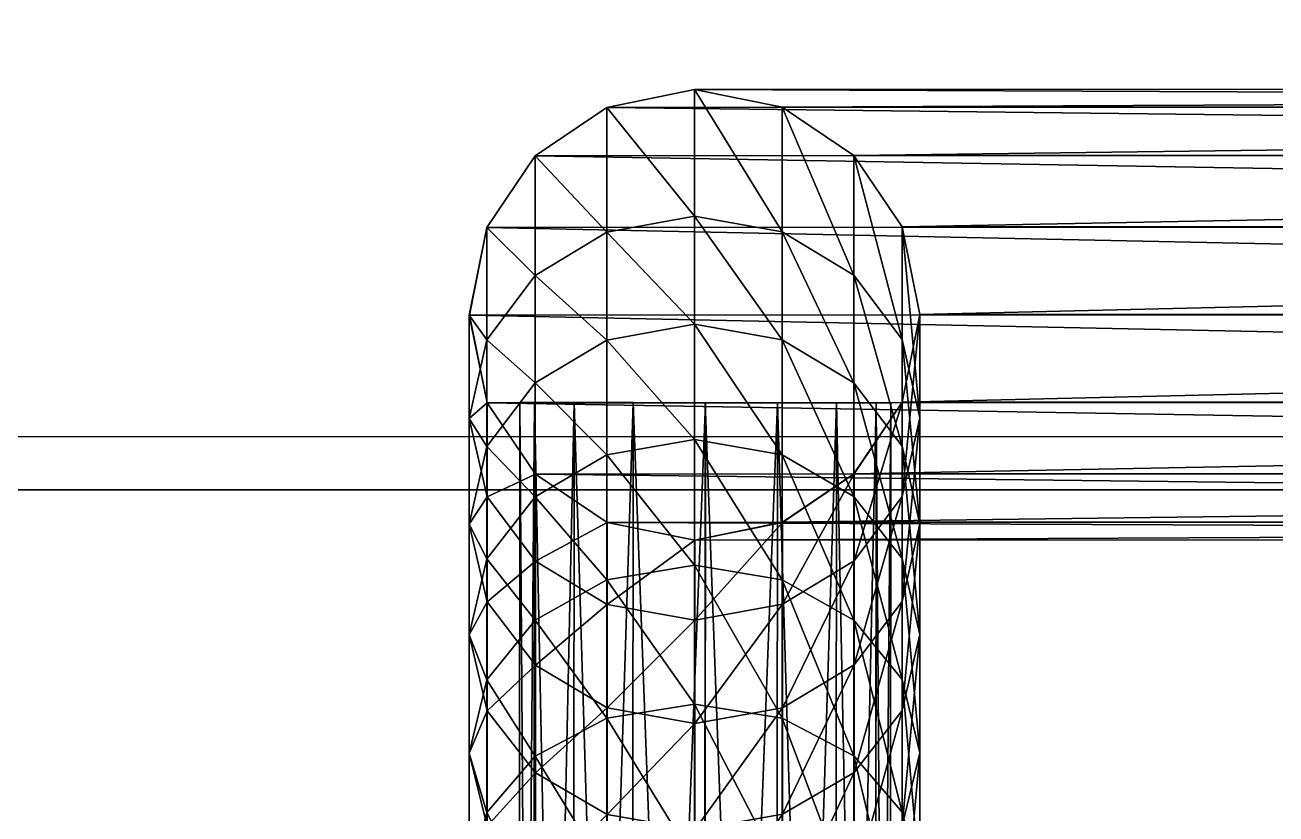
# Model space of a CAD drawing. Header units: centimetres. Extents: x -166 to 88, y -218 to 34.
# Drawn here: x -21.65 to -17.486, y 20.983 to 23.61 of the extents above; entities that cross this region are included whole.
import ezdxf

# ---------------------------------------------------------------- set-up
doc = ezdxf.new("R2010")
doc.units = ezdxf.units.CM
doc.layers.get('0').update_dxf_attribs({"color": 194})

msp = doc.modelspace()

# ---------------------------------------------------------------- meshes
at = {"color": 213}
mesh = msp.add_polyface(dxfattribs=at)
corners = [(-21.9511, 32.1928, 11.1799), (-21.9511, 30.06, 10.6612), (-35.437, 30.06, 10.6612), (-12.7147, 30.06, 10.6612), (-12.7147, 32.1928, 11.1799), (-12.7153, 30.0603, 75.5645), (-12.716, 26.506, 75.8258), (-5.7045, 26.5081, 75.8258), (-21.9511, 26.5053, 75.8258), (-21.9511, 30.06, 75.5645), (-33.297, 30.06, 75.5645), (-33.297, 26.5053, 75.8258), (-21.9268, 22.2392, 75.8744), (-33.2843, 22.2392, 75.8744), (-12.6788, 22.2402, 75.8744), (-33.1685, 14.4145, 75.1796), (-21.7078, 14.4145, 75.1796), (-21.8538, 17.9721, 75.6718), (-33.2461, 17.9721, 75.6718), (-12.3389, 14.416, 75.1796), (-12.5658, 17.9735, 75.6718), (-33.0385, 12.2768, 74.3592), (-21.4646, 12.2768, 74.3592), (-32.8736, 11.2041, 72.6421), (-11.9602, 12.2782, 74.3592), (-21.9511, 26.5053, 10.35), (-35.437, 26.5053, 10.35), (-12.7147, 26.5053, 10.35), (-12.7147, 22.0619, 10.1944), (-21.9511, 22.0619, 10.1944), (-35.437, 22.0619, 10.1944), (-12.7147, 12.642, 10.1425), (-12.7147, 17.2631, 10.1425), (-5.6996, 17.2631, 10.1425), (-35.437, 12.642, 10.1425), (-35.437, 17.2631, 10.1425), (-21.9511, 17.2631, 10.1425), (-21.9511, 12.642, 10.1425), (-21.9511, 32.1928, 75.129), (-33.297, 32.1928, 75.129), (-12.715, 32.1929, 75.129), (-12.7148, 33.2592, 74.5267)]
mesh.append_faces([[corners[k] for k in face] for face in [(0, 1, 2, 0), (3, 1, 0, 3), (0, 4, 3, 0), (5, 6, 7, 5), (8, 9, 10, 8), (10, 11, 8, 10), (12, 8, 11, 12), (11, 13, 12, 11), (14, 6, 8, 14), (8, 12, 14, 8), (5, 9, 8, 5), (8, 6, 5, 8), (15, 16, 17, 15), (17, 18, 15, 17), (19, 20, 17, 19), (17, 16, 19, 17), (14, 12, 17, 14), (17, 20, 14, 17), (18, 17, 12, 18), (12, 13, 18, 12), (21, 22, 16, 21), (16, 15, 21, 16), (22, 21, 23, 22), (19, 16, 22, 19), (22, 24, 19, 22), (2, 1, 25, 2), (25, 26, 2, 25), (3, 27, 25, 3), (25, 1, 3, 25), (28, 29, 25, 28), (25, 27, 28, 25), (25, 29, 30, 25), (31, 32, 33, 31), (34, 35, 36, 34), (36, 37, 34, 36), (30, 29, 36, 30), (36, 35, 30, 36), (28, 32, 36, 28), (36, 29, 28, 36), (31, 37, 36, 31), (36, 32, 31, 36), (9, 38, 39, 9), (39, 10, 9, 39), (5, 40, 38, 5), (38, 9, 5, 38), (38, 40, 41, 38)]], dxfattribs={"vtx2": -1, "vtx3": -1, "color": 213})
at = {"color": 56}
mesh = msp.add_polyface(dxfattribs=at)
corners = [(-6.2668, 22.9402, 8.5937), (-6.2666, 22.6485, 8.5343), (-18.6714, 22.6458, 8.5339), (6.921, 22.9478, 8.5942), (6.9212, 22.6561, 8.5348), (-6.2668, 23.1783, 8.7547), (6.9208, 23.1859, 8.7552), (-6.2669, 23.3388, 8.9933), (6.9207, 23.3464, 8.9938), (-6.2668, 23.3975, 9.2851), (6.9208, 23.4051, 9.2856), (-6.2667, 23.3381, 9.5768), (6.9209, 23.3457, 9.5773), (-6.2666, 23.177, 9.8149), (6.921, 23.1846, 9.8154), (-6.2665, 22.9385, 9.9754), (6.9212, 22.9461, 9.9759), (-6.2663, 22.6467, 10.0341), (6.9215, 22.6543, 10.0346), (-6.2662, 22.355, 9.9747), (6.9217, 22.3626, 9.9752), (-6.2661, 22.1168, 9.8136), (6.9219, 22.1244, 9.8141), (-6.2661, 21.9563, 9.5751), (6.922, 21.9639, 9.5756), (-6.2661, 21.8977, 9.2833), (6.922, 21.9053, 9.2838), (-6.2662, 21.9571, 8.9916), (6.9219, 21.9647, 8.9921), (-6.2663, 22.1181, 8.7534), (6.9217, 22.1257, 8.7539), (-6.2665, 22.3567, 8.5929), (6.9215, 22.3643, 8.5934)]
mesh.append_faces([[corners[k] for k in face] for face in [(0, 1, 2, 0), (1, 0, 3, 1), (3, 4, 1, 3), (0, 5, 6, 0), (6, 3, 0, 6), (5, 7, 8, 5), (8, 6, 5, 8), (7, 9, 10, 7), (10, 8, 7, 10), (9, 11, 12, 9), (12, 10, 9, 12), (11, 13, 14, 11), (14, 12, 11, 14), (13, 15, 16, 13), (16, 14, 13, 16), (15, 17, 18, 15), (18, 16, 15, 18), (17, 19, 20, 17), (20, 18, 17, 20), (19, 21, 22, 19), (22, 20, 19, 22), (21, 23, 24, 21), (24, 22, 21, 24), (23, 25, 26, 23), (26, 24, 23, 26), (25, 27, 28, 25), (28, 26, 25, 28), (27, 29, 30, 27), (30, 28, 27, 30), (29, 31, 32, 29), (32, 30, 29, 32), (31, 1, 4, 31), (4, 32, 31, 4)]], dxfattribs={"vtx2": -1, "vtx3": -1, "color": 56})
mesh = msp.add_polyface(dxfattribs=at)
corners = [(-18.6712, 22.6456, -2.0385), (-18.7298, 22.3537, -1.9717), (-18.7298, 22.0399, -2.6172), (-18.6712, 22.6456, -0.5064), (-18.6714, 22.6458, 8.5339), (-18.7307, 22.9374, 8.5933), (-6.2668, 22.9402, 8.5937), (-18.8916, 23.1756, 8.7545), (-6.2668, 23.1783, 8.7547), (-19.1301, 23.3361, 8.9932), (-6.2669, 23.3388, 8.9933), (-19.4218, 23.3947, 9.2851), (-6.2668, 23.3975, 9.2851), (-19.7134, 23.3353, 9.5768), (-6.2667, 23.3381, 9.5768), (-19.9515, 23.1742, 9.815), (-6.2666, 23.177, 9.8149), (-20.112, 22.9356, 9.9755), (-6.2665, 22.9385, 9.9754), (-20.1707, 22.6438, 10.0341), (-6.2663, 22.6467, 10.0341), (-20.1114, 22.3522, 9.9747), (-6.2662, 22.355, 9.9747), (-19.9505, 22.114, 9.8135), (-6.2661, 22.1168, 9.8136), (-19.712, 21.9535, 9.5748), (-6.2661, 21.9563, 9.5751), (-19.4203, 21.8949, 9.2829), (-6.2661, 21.8977, 9.2833), (-19.1287, 21.9543, 8.9912), (-6.2662, 21.9571, 8.9916), (-18.8906, 22.1154, 8.753), (-6.2663, 22.1181, 8.7534), (-18.7301, 22.354, 8.5925), (-6.2665, 22.3567, 8.5929), (-6.2666, 22.6485, 8.5343)]
mesh.append_faces([[corners[k] for k in face] for face in [(0, 1, 2, 0), (1, 0, 3, 1), (4, 5, 6, 4), (5, 7, 8, 5), (8, 6, 5, 8), (7, 9, 10, 7), (10, 8, 7, 10), (9, 11, 12, 9), (12, 10, 9, 12), (11, 13, 14, 11), (14, 12, 11, 14), (13, 15, 16, 13), (16, 14, 13, 16), (15, 17, 18, 15), (18, 16, 15, 18), (17, 19, 20, 17), (20, 18, 17, 20), (19, 21, 22, 19), (22, 20, 19, 22), (21, 23, 24, 21), (24, 22, 21, 24), (23, 25, 26, 23), (26, 24, 23, 26), (25, 27, 28, 25), (28, 26, 25, 28), (27, 29, 30, 27), (30, 28, 27, 30), (29, 31, 32, 29), (32, 30, 29, 32), (31, 33, 34, 31), (34, 32, 31, 34), (33, 4, 35, 33), (35, 34, 33, 35)]], dxfattribs={"vtx2": -1, "vtx3": -1, "color": 56})
mesh = msp.add_polyface(dxfattribs=at)
corners = [(-19.1301, 22.1787, -4.4601), (-19.4218, 22.2296, -4.4894), (-19.4218, 22.6133, -3.7893), (-19.1301, 22.5613, -3.7621), (-19.7135, 22.1783, -4.4597), (-19.7135, 22.5608, -3.7617), (-19.9517, 22.4181, -3.687), (-19.4218, 22.9737, -3.0771), (-19.1301, 22.921, -3.0512), (-19.7135, 22.9205, -3.0508), (-19.9517, 22.7761, -2.9796), (-19.4218, 23.3949, -2.2097), (-19.7135, 23.3356, -2.196), (-19.9517, 23.1745, -2.1591), (-19.9517, 23.1743, 1.0006), (-19.7135, 23.3354, 1.0005), (-19.7135, 23.3354, -0.5062), (-19.9517, 23.1744, 2.4571), (-20.1116, 22.3524, 2.4571), (-19.9506, 22.1142, 2.4571), (-19.9506, 22.1142, 3.8381), (-19.9506, 22.1142, 5.1187), (-20.1116, 22.3524, 5.1188), (-20.1116, 22.3524, 3.8382), (-19.9506, 22.1142, 6.2736), (-19.7135, 23.3354, 9.1343), (-19.9517, 23.1743, 9.1343), (-19.9515, 23.1742, 9.815), (-19.7134, 23.3353, 9.5768), (-19.1454, 22.3523, 8.6898), (-19.3856, 22.3525, 8.6414), (-19.6258, 22.3526, 8.69), (-19.1451, 22.3519, 9.8274), (-18.9489, 22.3518, 9.695), (-18.9491, 22.3522, 8.8222), (-19.3853, 22.352, 9.8761), (-19.6255, 22.3522, 9.8276), (-19.8217, 22.3524, 9.6952), (-19.9542, 22.3525, 9.499), (-20.0028, 22.3527, 9.2589), (-19.9543, 22.3527, 9.0187), (-19.822, 22.3527, 8.8224)]
mesh.append_faces([[corners[k] for k in face] for face in [(29, 31, 34, 29)]], dxfattribs={"vtx0": -1, "vtx1": -1, "vtx3": -1, "color": 56})
mesh.append_faces([[corners[k] for k in face] for face in [(32, 33, 34, 32), (35, 32, 34, 35), (36, 35, 34, 36), (37, 36, 34, 37), (38, 37, 34, 38), (39, 38, 34, 39), (40, 39, 34, 40), (41, 40, 34, 41), (31, 41, 34, 31)]], dxfattribs={"vtx1": -1, "vtx2": -1, "vtx3": -1, "color": 56})
mesh.append_faces([[corners[k] for k in face] for face in [(0, 1, 2, 0), (2, 3, 0, 2), (1, 4, 5, 1), (5, 2, 1, 5), (6, 5, 4, 6), (3, 2, 7, 3), (7, 8, 3, 7), (2, 5, 9, 2), (9, 7, 2, 9), (5, 6, 10, 5), (10, 9, 5, 10), (8, 7, 11, 8), (7, 9, 12, 7), (9, 10, 13, 9), (13, 12, 9, 13), (14, 15, 16, 14), (15, 14, 17, 15), (18, 19, 20, 18), (21, 22, 23, 21), (22, 21, 24, 22), (25, 26, 27, 25), (27, 28, 25, 27), (29, 30, 31, 29)]], dxfattribs={"vtx2": -1, "vtx3": -1, "color": 56})
mesh = msp.add_polyface(dxfattribs=at)
corners = [(-19.7135, 23.3356, -2.196), (-19.4218, 23.3949, -2.2097), (-19.4218, 22.9737, -3.0771), (-19.7135, 23.3354, -0.5062), (-19.4218, 23.3947, -0.5062), (-19.9517, 23.1745, -2.1591), (-19.9517, 23.1744, -0.5061), (-19.7135, 23.3354, 1.0005), (-19.4218, 23.3947, 1.0005), (-19.9517, 23.1743, 1.0006), (-19.7135, 23.3354, 2.457), (-19.4218, 23.3947, 2.457), (-19.9517, 23.1744, 2.4571), (-19.7135, 23.3354, 3.8381), (-19.4218, 23.3947, 3.838), (-19.9517, 23.1743, 3.8381), (-19.7135, 23.3354, 5.1187), (-19.4218, 23.3947, 5.1186), (-19.9517, 23.1744, 5.1187), (-19.7135, 23.3354, 6.2736), (-19.4218, 23.3947, 6.2735), (-19.9517, 23.1743, 6.2736), (-19.7135, 23.3354, 7.2777), (-19.4218, 23.3947, 7.2777), (-19.9517, 23.1743, 7.2778), (-19.9517, 23.1743, 8.106), (-19.7135, 23.3354, 8.106), (-19.9517, 23.1743, 8.7333), (-19.7135, 23.3354, 8.7332), (-19.9517, 23.1743, 9.1343), (-19.7135, 23.3354, 9.1343)]
mesh.append_faces([[corners[k] for k in face] for face in [(0, 1, 2, 0), (1, 0, 3, 1), (3, 4, 1, 3), (0, 5, 6, 0), (6, 3, 0, 6), (4, 3, 7, 4), (7, 8, 4, 7), (3, 6, 9, 3), (8, 7, 10, 8), (10, 11, 8, 10), (12, 10, 7, 12), (11, 10, 13, 11), (13, 14, 11, 13), (10, 12, 15, 10), (15, 13, 10, 15), (14, 13, 16, 14), (16, 17, 14, 16), (13, 15, 18, 13), (18, 16, 13, 18), (17, 16, 19, 17), (19, 20, 17, 19), (16, 18, 21, 16), (21, 19, 16, 21), (20, 19, 22, 20), (22, 23, 20, 22), (19, 21, 24, 19), (24, 22, 19, 24), (22, 24, 25, 22), (25, 26, 22, 25), (26, 25, 27, 26), (27, 28, 26, 27), (28, 27, 29, 28), (29, 30, 28, 29)]], dxfattribs={"vtx2": -1, "vtx3": -1, "color": 56})
mesh = msp.add_polyface(dxfattribs=at)
corners = [(-19.4218, 23.3949, -2.2097), (-19.1301, 23.3362, -2.1963), (-19.1301, 22.921, -3.0512), (-19.4218, 23.3947, -0.5062), (-19.1301, 23.336, -0.5063), (-19.4218, 23.3947, 1.0005), (-19.1301, 23.336, 1.0004), (-19.4218, 23.3947, 2.457), (-19.1301, 23.336, 2.4569), (-19.4218, 23.3947, 3.838), (-19.1301, 23.336, 3.8379), (-19.4218, 23.3947, 5.1186), (-19.1301, 23.336, 5.1185), (-19.4218, 23.3947, 6.2735), (-19.1301, 23.336, 6.2734), (-19.4218, 23.3947, 7.2777), (-19.1301, 23.336, 7.2776), (-19.4218, 23.3947, 8.1059), (-19.1301, 23.336, 8.1059), (-19.7135, 23.3354, 7.2777), (-19.7135, 23.3354, 8.106), (-19.4218, 23.3947, 8.7332), (-19.1301, 23.336, 8.7331), (-19.7135, 23.3354, 8.7332), (-19.4218, 23.3947, 9.1342), (-19.1301, 23.336, 9.1342), (-19.7135, 23.3354, 9.1343), (-18.8915, 23.1755, 9.1341), (-19.1301, 23.3361, 8.9932), (-18.8916, 23.1756, 8.7545), (-19.4218, 23.3947, 9.2851), (-19.7134, 23.3353, 9.5768)]
mesh.append_faces([[corners[k] for k in face] for face in [(0, 1, 2, 0), (1, 0, 3, 1), (3, 4, 1, 3), (4, 3, 5, 4), (5, 6, 4, 5), (6, 5, 7, 6), (7, 8, 6, 7), (8, 7, 9, 8), (9, 10, 8, 9), (10, 9, 11, 10), (11, 12, 10, 11), (12, 11, 13, 12), (13, 14, 12, 13), (14, 13, 15, 14), (15, 16, 14, 15), (16, 15, 17, 16), (17, 18, 16, 17), (15, 19, 20, 15), (20, 17, 15, 20), (18, 17, 21, 18), (21, 22, 18, 21), (17, 20, 23, 17), (23, 21, 17, 23), (22, 21, 24, 22), (24, 25, 22, 24), (21, 23, 26, 21), (26, 24, 21, 26), (27, 25, 28, 27), (28, 29, 27, 28), (25, 24, 30, 25), (30, 28, 25, 30), (24, 26, 31, 24), (31, 30, 24, 31)]], dxfattribs={"vtx2": -1, "vtx3": -1, "color": 56})
mesh = msp.add_polyface(dxfattribs=at)
corners = [(-19.1301, 22.5613, -3.7621), (-18.8915, 22.419, -3.6877), (-18.8915, 22.0397, -4.3797), (-18.7305, 22.2079, -3.5773), (-18.8915, 22.777, -2.9803), (-18.7305, 22.5633, -2.8751), (-19.1301, 22.921, -3.0512), (-18.8915, 23.1756, -2.1596), (-18.7305, 22.9373, -2.1052), (-19.1301, 23.3362, -2.1963), (-18.8915, 23.1755, 1.0003), (-18.7305, 22.9373, 1.0003), (-18.7305, 22.9373, -0.5064), (-18.8915, 23.1755, 2.4568), (-18.7299, 22.3538, 2.4568), (-18.8904, 22.1153, 2.4568), (-18.8904, 22.1153, 1.0003), (-18.7299, 22.3538, 3.8379), (-18.8904, 22.1153, 3.8379), (-18.7299, 22.3538, 5.1184), (-18.8904, 22.1153, 5.1185), (-18.7299, 22.3538, 6.2734), (-18.8904, 22.1153, 6.2734), (-18.7305, 22.9373, 6.2734), (-18.8915, 23.1755, 6.2734), (-18.8915, 23.1755, 7.2776), (-18.7305, 22.9373, 7.2775), (-18.8915, 23.1755, 8.1058), (-18.7305, 22.9373, 8.1058), (-18.8915, 23.1755, 8.733), (-18.7305, 22.9373, 8.733), (-18.8904, 22.1153, 8.1058), (-18.7299, 22.3538, 8.1058), (-18.7299, 22.3538, 8.733), (-18.8904, 22.1153, 8.733), (-18.8915, 23.1755, 9.1341), (-18.7305, 22.9373, 9.1341), (-18.7299, 22.3538, 9.1341), (-18.8904, 22.1153, 9.1341), (-18.7301, 22.354, 8.5925), (-18.8906, 22.1154, 8.753), (-18.7681, 22.3519, 9.2585), (-18.8167, 22.352, 9.0184), (-18.9491, 22.3522, 8.8222), (-18.8166, 22.3518, 9.4987), (-18.9489, 22.3518, 9.695)]
mesh.append_faces([[corners[k] for k in face] for face in [(44, 41, 43, 44), (45, 44, 43, 45)]], dxfattribs={"vtx1": -1, "vtx2": -1, "vtx3": -1, "color": 56})
mesh.append_faces([[corners[k] for k in face] for face in [(0, 1, 2, 0), (3, 1, 4, 3), (4, 5, 3, 4), (1, 0, 6, 1), (6, 4, 1, 6), (5, 4, 7, 5), (7, 8, 5, 7), (4, 6, 9, 4), (10, 11, 12, 10), (11, 10, 13, 11), (14, 15, 16, 14), (15, 14, 17, 15), (18, 17, 19, 18), (19, 20, 18, 19), (20, 19, 21, 20), (21, 22, 20, 21), (23, 24, 25, 23), (25, 26, 23, 25), (26, 25, 27, 26), (27, 28, 26, 27), (28, 27, 29, 28), (29, 30, 28, 29), (31, 32, 33, 31), (33, 34, 31, 33), (30, 29, 35, 30), (35, 36, 30, 35), (34, 33, 37, 34), (37, 38, 34, 37), (38, 37, 39, 38), (39, 40, 38, 39), (41, 42, 43, 41)]], dxfattribs={"vtx2": -1, "vtx3": -1, "color": 56})
mesh = msp.add_polyface(dxfattribs=at)
corners = [(-19.1301, 23.3362, -2.1963), (-18.8915, 23.1756, -2.1596), (-18.8915, 22.777, -2.9803), (-18.7305, 22.9373, -2.1052), (-18.8915, 23.1755, -0.5064), (-18.7305, 22.9373, -0.5064), (-19.1301, 23.336, -0.5063), (-18.8915, 23.1755, 1.0003), (-19.1301, 23.336, 1.0004), (-18.8915, 23.1755, 2.4568), (-18.7305, 22.9373, 2.4568), (-18.7305, 22.9373, 1.0003), (-19.1301, 23.336, 2.4569), (-18.8915, 23.1755, 3.8379), (-18.7305, 22.9373, 3.8379), (-19.1301, 23.336, 3.8379), (-18.8915, 23.1755, 5.1185), (-18.7305, 22.9373, 5.1184), (-19.1301, 23.336, 5.1185), (-18.8915, 23.1755, 6.2734), (-18.7305, 22.9373, 6.2734), (-19.1301, 23.336, 6.2734), (-19.1301, 23.336, 7.2776), (-18.8915, 23.1755, 7.2776), (-19.1301, 23.336, 8.1059), (-18.8915, 23.1755, 8.1058), (-19.1301, 23.336, 8.7331), (-18.8915, 23.1755, 8.733), (-19.1301, 23.336, 9.1342), (-18.8915, 23.1755, 9.1341), (-18.7305, 22.9373, 9.1341), (-18.8916, 23.1756, 8.7545), (-18.7307, 22.9374, 8.5933)]
mesh.append_faces([[corners[k] for k in face] for face in [(0, 1, 2, 0), (3, 1, 4, 3), (4, 5, 3, 4), (1, 0, 6, 1), (6, 4, 1, 6), (5, 4, 7, 5), (4, 6, 8, 4), (8, 7, 4, 8), (9, 10, 11, 9), (7, 8, 12, 7), (12, 9, 7, 12), (10, 9, 13, 10), (13, 14, 10, 13), (9, 12, 15, 9), (15, 13, 9, 15), (14, 13, 16, 14), (16, 17, 14, 16), (13, 15, 18, 13), (18, 16, 13, 18), (17, 16, 19, 17), (19, 20, 17, 19), (16, 18, 21, 16), (21, 19, 16, 21), (19, 21, 22, 19), (22, 23, 19, 22), (23, 22, 24, 23), (24, 25, 23, 24), (25, 24, 26, 25), (26, 27, 25, 26), (27, 26, 28, 27), (28, 29, 27, 28), (30, 29, 31, 30), (31, 32, 30, 31)]], dxfattribs={"vtx2": -1, "vtx3": -1, "color": 56})
mesh = msp.add_polyface(dxfattribs=at)
corners = [(-20.1123, 22.5621, -2.8741), (-19.9517, 22.7761, -2.9796), (-19.9517, 22.4181, -3.687), (-20.1123, 22.9359, -2.1045), (-19.9517, 23.1745, -2.1591), (-20.1123, 22.9358, -0.5061), (-19.9517, 23.1744, -0.5061), (-20.1709, 22.6441, -2.0378), (-20.1116, 22.3523, -1.9711), (-20.1116, 22.3524, -0.5061), (-20.1709, 22.644, -0.5061), (-20.1123, 22.9358, 1.0006), (-19.9517, 23.1743, 1.0006), (-20.1123, 22.9358, 2.4571), (-19.9517, 23.1744, 2.4571), (-20.1116, 22.3524, 2.4571), (-20.1709, 22.644, 2.4571), (-20.1709, 22.644, 1.0006), (-20.1123, 22.9358, 3.8382), (-19.9517, 23.1743, 3.8381), (-20.1116, 22.3524, 3.8382), (-20.1123, 22.9358, 5.1188), (-19.9517, 23.1744, 5.1187), (-20.1709, 22.644, 3.8382), (-20.1116, 22.3524, 5.1188), (-20.1709, 22.644, 5.1188), (-20.1123, 22.9358, 6.2737), (-19.9517, 23.1743, 6.2736), (-20.1116, 22.3524, 6.2737), (-20.1709, 22.644, 6.2737), (-20.1123, 22.9358, 7.2778), (-19.9517, 23.1743, 7.2778), (-20.1123, 22.9358, 8.1061), (-19.9517, 23.1743, 8.106), (-20.1123, 22.9358, 8.7333), (-19.9517, 23.1743, 8.7333), (-20.1123, 22.9358, 9.1344), (-19.9517, 23.1743, 9.1343), (-20.112, 22.9356, 9.9755), (-19.9515, 23.1742, 9.815)]
mesh.append_faces([[corners[k] for k in face] for face in [(0, 1, 2, 0), (1, 0, 3, 1), (3, 4, 1, 3), (4, 3, 5, 4), (5, 6, 4, 5), (7, 8, 9, 7), (9, 10, 7, 9), (6, 5, 11, 6), (11, 12, 6, 11), (12, 11, 13, 12), (13, 14, 12, 13), (15, 16, 17, 15), (14, 13, 18, 14), (18, 19, 14, 18), (16, 15, 20, 16), (19, 18, 21, 19), (21, 22, 19, 21), (23, 20, 24, 23), (24, 25, 23, 24), (22, 21, 26, 22), (26, 27, 22, 26), (25, 24, 28, 25), (28, 29, 25, 28), (27, 26, 30, 27), (30, 31, 27, 30), (31, 30, 32, 31), (32, 33, 31, 32), (33, 32, 34, 33), (34, 35, 33, 34), (35, 34, 36, 35), (36, 37, 35, 36), (37, 36, 38, 37), (38, 39, 37, 38)]], dxfattribs={"vtx2": -1, "vtx3": -1, "color": 56})
mesh = msp.add_polyface(dxfattribs=at)
corners = [(-40.005, 20.2916, -5.8724), (-40.005, 19.7741, -6.3336), (-40.0636, 19.9532, -6.565), (-40.005, 20.7596, -5.3408), (-40.0636, 20.4998, -6.0777), (-40.005, 21.1861, -4.7505), (-40.0636, 20.9885, -5.5222), (-40.005, 21.5796, -4.1134), (-40.0636, 21.4294, -4.912), (-40.005, 21.9482, -3.441), (-40.0636, 21.8323, -4.2595), (-40.005, 22.3003, -2.7452), (-40.0636, 22.2068, -3.5763), (-40.005, 22.6441, -2.0378), (-40.0636, 22.5621, -2.8741), (-40.005, 22.644, -0.5061), (-40.0636, 22.9359, -2.1045), (-40.005, 22.644, 1.0006), (-40.0636, 22.9358, -0.5061), (-40.005, 22.644, 2.4571), (-40.0636, 22.9358, 1.0006), (-40.005, 22.644, 3.8382), (-40.0636, 22.9358, 2.4571), (-40.005, 22.644, 5.1188), (-40.0636, 22.9358, 3.8382), (-40.005, 22.644, 6.2737), (-40.0636, 22.9358, 5.1188), (-40.005, 22.644, 7.2779), (-40.0636, 22.9358, 6.2737), (-40.005, 22.644, 8.1061), (-40.0636, 22.9358, 7.2778), (-40.005, 22.644, 8.7333), (-40.0636, 22.9358, 8.1061), (-40.005, 22.644, 9.1344), (-40.0636, 22.9358, 8.7333), (-20.1123, 19.9532, -6.565), (-20.1709, 19.7741, -6.3336), (-20.1709, 20.2917, -5.8724), (-20.1123, 20.4998, -6.0777), (-20.1709, 20.7596, -5.3408), (-20.1123, 20.9885, -5.5222), (-20.1709, 21.1861, -4.7505), (-20.1123, 21.4294, -4.912), (-20.1709, 21.5796, -4.1134), (-20.1123, 21.8323, -4.2595), (-20.1709, 21.9482, -3.441), (-20.1123, 22.2068, -3.5763), (-20.1709, 22.3003, -2.7452), (-20.1123, 22.5621, -2.8741), (-20.1709, 22.6441, -2.0378), (-20.1123, 22.9359, -2.1045), (-20.1709, 22.644, -0.5061)]
mesh.append_faces([[corners[k] for k in face] for face in [(0, 1, 2, 0), (3, 0, 4, 3), (5, 3, 6, 5), (7, 5, 8, 7), (9, 7, 10, 9), (11, 9, 12, 11), (13, 11, 14, 13), (15, 13, 16, 15), (17, 15, 18, 17), (19, 17, 20, 19), (21, 19, 22, 21), (23, 21, 24, 23), (25, 23, 26, 25), (27, 25, 28, 27), (29, 27, 30, 29), (31, 29, 32, 31), (33, 31, 34, 33), (35, 36, 37, 35), (37, 38, 35, 37), (38, 37, 39, 38), (39, 40, 38, 39), (40, 39, 41, 40), (41, 42, 40, 41), (42, 41, 43, 42), (43, 44, 42, 43), (44, 43, 45, 44), (45, 46, 44, 45), (46, 45, 47, 46), (47, 48, 46, 47), (48, 47, 49, 48), (49, 50, 48, 49), (50, 49, 51, 50)]], dxfattribs={"vtx2": -1, "vtx3": -1, "color": 56})
mesh = msp.add_polyface(dxfattribs=at)
corners = [(-20.1709, 19.7741, -6.3336), (-20.1116, 19.595, -6.1024), (-20.1116, 20.0836, -5.6673), (-20.1709, 20.2917, -5.8724), (-20.1116, 20.5307, -5.1595), (-20.1709, 20.7596, -5.3408), (-20.1116, 20.943, -4.5891), (-20.1709, 21.1861, -4.7505), (-20.1116, 21.327, -3.9673), (-20.1709, 21.5796, -4.1134), (-20.1116, 21.6898, -3.3058), (-20.1709, 21.9482, -3.441), (-20.1116, 22.0387, -2.6163), (-20.1709, 22.3003, -2.7452), (-20.1709, 22.644, -0.5061), (-20.1123, 22.9358, -0.5061), (-20.1123, 22.9359, -2.1045), (-20.1709, 22.644, 1.0006), (-20.1123, 22.9358, 1.0006), (-20.1709, 22.644, 2.4571), (-20.1123, 22.9358, 2.4571), (-20.1709, 22.644, 3.8382), (-20.1123, 22.9358, 3.8382), (-20.1709, 22.644, 5.1188), (-20.1123, 22.9358, 5.1188), (-20.1709, 22.644, 6.2737), (-20.1123, 22.9358, 6.2737), (-20.1709, 22.644, 7.2779), (-20.1123, 22.9358, 7.2778), (-20.1709, 22.644, 8.1061), (-20.1123, 22.9358, 8.1061), (-20.1709, 22.644, 8.7333), (-20.1123, 22.9358, 8.7333), (-20.1709, 22.644, 9.1344), (-20.1123, 22.9358, 9.1344), (-20.1707, 22.6438, 10.0341), (-20.112, 22.9356, 9.9755)]
mesh.append_faces([[corners[k] for k in face] for face in [(0, 1, 2, 0), (2, 3, 0, 2), (3, 2, 4, 3), (4, 5, 3, 4), (5, 4, 6, 5), (6, 7, 5, 6), (7, 6, 8, 7), (8, 9, 7, 8), (9, 8, 10, 9), (10, 11, 9, 10), (11, 10, 12, 11), (12, 13, 11, 12), (14, 15, 16, 14), (15, 14, 17, 15), (17, 18, 15, 17), (18, 17, 19, 18), (19, 20, 18, 19), (20, 19, 21, 20), (21, 22, 20, 21), (22, 21, 23, 22), (23, 24, 22, 23), (24, 23, 25, 24), (25, 26, 24, 25), (26, 25, 27, 26), (27, 28, 26, 27), (28, 27, 29, 28), (29, 30, 28, 29), (30, 29, 31, 30), (31, 32, 30, 31), (32, 31, 33, 32), (33, 34, 32, 33), (34, 33, 35, 34), (35, 36, 34, 35)]], dxfattribs={"vtx2": -1, "vtx3": -1, "color": 56})
mesh = msp.add_polyface(dxfattribs=at)
corners = [(-18.6712, 22.3016, -2.7462), (-18.7305, 22.5633, -2.8751), (-18.7305, 22.9373, -2.1052), (-18.6712, 22.6456, -2.0385), (-18.7305, 22.9373, -0.5064), (-18.6712, 22.6456, -0.5064), (-18.7305, 22.9373, 1.0003), (-18.6712, 22.6456, 1.0003), (-18.7299, 22.3538, -0.5064), (-18.7305, 22.9373, 2.4568), (-18.6712, 22.6456, 2.4568), (-18.7305, 22.9373, 3.8379), (-18.6712, 22.6456, 3.8378), (-18.7299, 22.3538, 2.4568), (-18.7299, 22.3538, 3.8379), (-18.7305, 22.9373, 5.1184), (-18.6712, 22.6456, 5.1184), (-18.7299, 22.3538, 5.1184), (-18.7305, 22.9373, 6.2734), (-18.6712, 22.6456, 6.2733), (-18.7299, 22.3538, 6.2734), (-18.7305, 22.9373, 7.2775), (-18.6712, 22.6456, 7.2775), (-18.7305, 22.9373, 8.1058), (-18.6712, 22.6456, 8.1058), (-18.7305, 22.9373, 8.733), (-18.6712, 22.6456, 8.733), (-18.7305, 22.9373, 9.1341), (-18.6712, 22.6456, 9.134), (-18.7307, 22.9374, 8.5933), (-18.6714, 22.6458, 8.5339), (-18.7299, 22.3538, 9.1341), (-18.7301, 22.354, 8.5925)]
mesh.append_faces([[corners[k] for k in face] for face in [(0, 1, 2, 0), (2, 3, 0, 2), (3, 2, 4, 3), (4, 5, 3, 4), (5, 4, 6, 5), (6, 7, 5, 6), (8, 5, 7, 8), (7, 6, 9, 7), (9, 10, 7, 9), (10, 9, 11, 10), (11, 12, 10, 11), (13, 10, 12, 13), (12, 14, 13, 12), (12, 11, 15, 12), (15, 16, 12, 15), (14, 12, 16, 14), (16, 17, 14, 16), (16, 15, 18, 16), (18, 19, 16, 18), (17, 16, 19, 17), (19, 20, 17, 19), (19, 18, 21, 19), (21, 22, 19, 21), (22, 21, 23, 22), (23, 24, 22, 23), (24, 23, 25, 24), (25, 26, 24, 25), (26, 25, 27, 26), (27, 28, 26, 27), (28, 27, 29, 28), (29, 30, 28, 29), (31, 28, 30, 31), (30, 32, 31, 30)]], dxfattribs={"vtx2": -1, "vtx3": -1, "color": 56})
mesh = msp.add_polyface(dxfattribs=at)
corners = [(-20.1123, 19.9532, -6.565), (-19.9517, 20.0996, -6.7541), (-19.9517, 19.4551, -7.179), (-20.1123, 20.4998, -6.0777), (-19.9517, 20.6699, -6.2455), (-19.9506, 19.9136, -5.4997), (-20.1116, 20.0836, -5.6673), (-20.1116, 19.595, -6.1024), (-20.1123, 20.9885, -5.5222), (-19.9517, 21.1757, -5.6705), (-19.9506, 20.3437, -5.0114), (-20.1116, 20.5307, -5.1595), (-20.1123, 21.4294, -4.912), (-19.9517, 21.6282, -5.0441), (-19.9506, 20.7444, -4.4574), (-20.1116, 20.943, -4.5891), (-20.1123, 21.8323, -4.2595), (-19.9517, 22.0388, -4.379), (-20.1123, 22.2068, -3.5763), (-19.9517, 22.4181, -3.687), (-20.1123, 22.5621, -2.8741), (-20.1709, 22.3003, -2.7452), (-20.1116, 22.0387, -2.6163), (-20.1116, 22.3523, -1.9711), (-20.1709, 22.6441, -2.0378), (-20.1709, 22.644, -0.5061), (-20.1116, 22.3524, -0.5061), (-20.1116, 22.3523, 1.0006), (-20.1709, 22.644, 1.0006), (-20.1116, 22.3524, 2.4571), (-20.1116, 22.3524, 3.8382), (-20.1709, 22.644, 3.8382), (-20.1709, 22.644, 2.4571), (-20.1709, 22.644, 6.2737), (-20.1116, 22.3524, 6.2737), (-20.1116, 22.3524, 7.2778), (-20.1709, 22.644, 7.2779), (-20.1116, 22.3524, 8.1061), (-20.1709, 22.644, 8.1061), (-20.1116, 22.3524, 8.7333), (-20.1709, 22.644, 8.7333), (-20.1116, 22.3524, 9.1344), (-20.1709, 22.644, 9.1344), (-20.1114, 22.3522, 9.9747), (-20.1707, 22.6438, 10.0341)]
mesh.append_faces([[corners[k] for k in face] for face in [(0, 1, 2, 0), (1, 0, 3, 1), (3, 4, 1, 3), (5, 6, 7, 5), (4, 3, 8, 4), (8, 9, 4, 8), (6, 5, 10, 6), (10, 11, 6, 10), (9, 8, 12, 9), (12, 13, 9, 12), (11, 10, 14, 11), (14, 15, 11, 14), (13, 12, 16, 13), (16, 17, 13, 16), (17, 16, 18, 17), (18, 19, 17, 18), (19, 18, 20, 19), (21, 22, 23, 21), (23, 24, 21, 23), (25, 26, 27, 25), (27, 28, 25, 27), (28, 27, 29, 28), (30, 31, 32, 30), (33, 34, 35, 33), (35, 36, 33, 35), (36, 35, 37, 36), (37, 38, 36, 37), (38, 37, 39, 38), (39, 40, 38, 39), (40, 39, 41, 40), (41, 42, 40, 41), (42, 41, 43, 42), (43, 44, 42, 43)]], dxfattribs={"vtx2": -1, "vtx3": -1, "color": 56})
mesh = msp.add_polyface(dxfattribs=at)
corners = [(-18.6712, 20.2925, -5.8738), (-18.7305, 20.5006, -6.0789), (-18.7305, 20.9895, -5.5234), (-18.6712, 20.7606, -5.3421), (-18.7298, 20.5316, -5.1607), (-18.7298, 20.0844, -5.6685), (-18.7305, 21.4304, -4.9131), (-18.6712, 21.1873, -4.7517), (-18.7298, 20.944, -4.5902), (-18.7305, 21.8334, -4.2605), (-18.6712, 21.5808, -4.1145), (-18.7298, 21.3281, -3.9684), (-18.7305, 22.2079, -3.5773), (-18.6712, 21.9495, -3.4421), (-18.7298, 21.6909, -3.3067), (-18.7305, 22.5633, -2.8751), (-18.6712, 22.3016, -2.7462), (-18.7298, 22.0399, -2.6172), (-18.6712, 22.6456, -2.0385), (-18.6712, 22.6456, -0.5064), (-18.7299, 22.3538, -0.5064), (-18.7298, 22.3537, -1.9717), (-18.6712, 22.6456, 1.0003), (-18.7299, 22.3538, 1.0003), (-18.6712, 22.6456, 2.4568), (-18.7299, 22.3538, 2.4568), (-18.7299, 22.3538, 6.2734), (-18.6712, 22.6456, 6.2733), (-18.6712, 22.6456, 7.2775), (-18.7299, 22.3538, 7.2775), (-18.6712, 22.6456, 8.1058), (-18.7299, 22.3538, 8.1058), (-18.6712, 22.6456, 8.733), (-18.7299, 22.3538, 8.733), (-18.6712, 22.6456, 9.134), (-18.7299, 22.3538, 9.1341)]
mesh.append_faces([[corners[k] for k in face] for face in [(0, 1, 2, 0), (2, 3, 0, 2), (3, 4, 5, 3), (3, 2, 6, 3), (6, 7, 3, 6), (4, 3, 7, 4), (7, 8, 4, 7), (7, 6, 9, 7), (9, 10, 7, 9), (8, 7, 10, 8), (10, 11, 8, 10), (10, 9, 12, 10), (12, 13, 10, 12), (11, 10, 13, 11), (13, 14, 11, 13), (13, 12, 15, 13), (15, 16, 13, 15), (14, 13, 16, 14), (16, 17, 14, 16), (17, 16, 18, 17), (19, 20, 21, 19), (22, 23, 20, 22), (23, 22, 24, 23), (24, 25, 23, 24), (26, 27, 28, 26), (28, 29, 26, 28), (29, 28, 30, 29), (30, 31, 29, 30), (31, 30, 32, 31), (32, 33, 31, 32), (33, 32, 34, 33), (34, 35, 33, 34)]], dxfattribs={"vtx2": -1, "vtx3": -1, "color": 56})
mesh = msp.add_polyface(dxfattribs=at)
corners = [(-19.4218, 22.2296, -4.4894), (-19.1301, 22.1787, -4.4601), (-19.1301, 21.7629, -5.1337), (-19.7135, 22.1783, -4.4597), (-19.4218, 21.8119, -5.1661), (-18.8915, 22.0397, -4.3797), (-19.1301, 22.5613, -3.7621), (-19.9517, 22.0388, -4.379), (-19.9517, 22.4181, -3.687), (-19.9506, 22.114, -1.9166), (-20.1116, 22.3523, -1.9711), (-20.1116, 22.0387, -2.6163), (-19.9506, 22.1142, -0.5061), (-20.1116, 22.3524, -0.5061), (-19.9506, 22.1141, 1.0006), (-20.1116, 22.3523, 1.0006), (-19.7121, 21.9536, -0.5062), (-19.7121, 21.9536, 1.0005), (-19.9506, 22.1142, 2.4571), (-20.1116, 22.3524, 2.4571), (-19.7121, 21.9536, 2.457), (-19.9506, 22.1142, 3.8381), (-20.1116, 22.3524, 3.8382), (-19.7121, 21.9536, 3.8381), (-19.9506, 22.1142, 5.1187), (-19.7121, 21.9536, 5.1187), (-19.9506, 22.1142, 6.2736), (-20.1116, 22.3524, 6.2737), (-20.1116, 22.3524, 5.1188), (-19.7121, 21.9536, 6.2736), (-19.9506, 22.1142, 7.2778), (-20.1116, 22.3524, 7.2778), (-19.9506, 22.1142, 8.1061), (-20.1116, 22.3524, 8.1061), (-19.9506, 22.1142, 8.7333), (-20.1116, 22.3524, 8.7333), (-19.9506, 22.1142, 9.1343), (-20.1116, 22.3524, 9.1344), (-19.7121, 21.9536, 9.1343), (-19.9505, 22.114, 9.8135), (-20.1114, 22.3522, 9.9747)]
mesh.append_faces([[corners[k] for k in face] for face in [(0, 1, 2, 0), (3, 0, 4, 3), (5, 1, 6, 5), (3, 7, 8, 3), (9, 10, 11, 9), (10, 9, 12, 10), (12, 13, 10, 12), (13, 12, 14, 13), (14, 15, 13, 14), (12, 16, 17, 12), (15, 14, 18, 15), (18, 19, 15, 18), (20, 18, 14, 20), (21, 22, 19, 21), (18, 20, 23, 18), (22, 21, 24, 22), (21, 23, 25, 21), (25, 24, 21, 25), (26, 27, 28, 26), (24, 25, 29, 24), (29, 26, 24, 29), (27, 26, 30, 27), (30, 31, 27, 30), (31, 30, 32, 31), (32, 33, 31, 32), (33, 32, 34, 33), (34, 35, 33, 34), (35, 34, 36, 35), (36, 37, 35, 36), (38, 36, 34, 38), (37, 36, 39, 37), (39, 40, 37, 39)]], dxfattribs={"vtx2": -1, "vtx3": -1, "color": 56})
mesh = msp.add_polyface(dxfattribs=at)
corners = [(-18.8915, 22.419, -3.6877), (-18.7305, 22.2079, -3.5773), (-18.7305, 21.8334, -4.2605), (-18.7298, 22.3537, -1.9717), (-18.8904, 22.1151, -1.9171), (-18.8904, 21.8259, -2.5118), (-18.8904, 22.1153, -0.5064), (-19.1286, 21.9542, -0.5063), (-19.1286, 21.954, -1.8802), (-18.7299, 22.3538, -0.5064), (-18.8904, 22.1153, 1.0003), (-19.1286, 21.9542, 1.0004), (-18.7299, 22.3538, 1.0003), (-18.8904, 22.1153, 2.4568), (-19.1286, 21.9542, 2.4569), (-18.7299, 22.3538, 2.4568), (-18.8904, 22.1153, 3.8379), (-19.1286, 21.9542, 3.838), (-18.7299, 22.3538, 3.8379), (-18.8904, 22.1153, 5.1185), (-19.1286, 21.9542, 5.1185), (-18.8904, 22.1153, 6.2734), (-19.1286, 21.9542, 6.2734), (-18.8904, 22.1153, 7.2776), (-19.1286, 21.9542, 7.2776), (-18.7299, 22.3538, 6.2734), (-18.7299, 22.3538, 7.2775), (-18.8904, 22.1153, 8.1058), (-19.1286, 21.9542, 8.1059), (-18.7299, 22.3538, 8.1058), (-18.8904, 22.1153, 8.733), (-19.1286, 21.9542, 8.7331), (-18.8904, 22.1153, 9.1341), (-19.1286, 21.9542, 9.1342), (-18.8906, 22.1154, 8.753), (-19.1287, 21.9543, 8.9912)]
mesh.append_faces([[corners[k] for k in face] for face in [(0, 1, 2, 0), (3, 4, 5, 3), (6, 7, 8, 6), (4, 3, 9, 4), (9, 6, 4, 9), (7, 6, 10, 7), (10, 11, 7, 10), (6, 9, 12, 6), (12, 10, 6, 12), (11, 10, 13, 11), (13, 14, 11, 13), (10, 12, 15, 10), (14, 13, 16, 14), (16, 17, 14, 16), (18, 16, 13, 18), (17, 16, 19, 17), (19, 20, 17, 19), (20, 19, 21, 20), (21, 22, 20, 21), (22, 21, 23, 22), (23, 24, 22, 23), (21, 25, 26, 21), (26, 23, 21, 26), (24, 23, 27, 24), (27, 28, 24, 27), (23, 26, 29, 23), (29, 27, 23, 29), (28, 27, 30, 28), (30, 31, 28, 30), (31, 30, 32, 31), (32, 33, 31, 32), (33, 32, 34, 33), (34, 35, 33, 34)]], dxfattribs={"vtx2": -1, "vtx3": -1, "color": 56})
mesh = msp.add_polyface(dxfattribs=at)
corners = [(-18.8915, 20.6706, -6.2464), (-18.7305, 20.5006, -6.0789), (-18.7305, 19.9538, -6.5663), (-18.8915, 21.1764, -5.6714), (-18.7305, 20.9895, -5.5234), (-18.8915, 21.629, -5.0449), (-18.7305, 21.4304, -4.9131), (-19.1286, 20.2181, -4.9122), (-18.8904, 20.3445, -5.0123), (-18.8904, 20.7451, -4.4582), (-19.1286, 20.6109, -4.369), (-18.7298, 20.5316, -5.1607), (-18.7298, 20.944, -4.5902), (-18.8915, 22.0397, -4.3797), (-18.7305, 21.8334, -4.2605), (-18.8904, 21.1216, -3.8489), (-19.1286, 20.9821, -3.7682), (-18.7298, 21.3281, -3.9684), (-18.8915, 22.419, -3.6877), (-18.8904, 21.4796, -3.1961), (-19.1286, 21.3369, -3.1213), (-18.7298, 21.6909, -3.3067), (-18.8904, 21.8259, -2.5118), (-19.1286, 21.6814, -2.4406), (-18.7298, 22.0399, -2.6172), (-18.8904, 22.1151, -1.9171), (-19.1286, 21.954, -1.8802), (-18.7298, 22.3537, -1.9717), (-18.8904, 22.1153, -0.5064), (-18.8166, 22.3518, 9.4987), (-18.9489, 22.3518, 9.695), (-18.953, 16.0029, 9.6926), (-18.7681, 22.3519, 9.2585), (-18.8206, 16.0029, 9.4963), (-18.8167, 22.352, 9.0184), (-18.7722, 16.0029, 9.2561), (-18.9491, 22.3522, 8.8222), (-18.8208, 16.0031, 9.0159)]
mesh.append_faces([[corners[k] for k in face] for face in [(0, 1, 2, 0), (1, 0, 3, 1), (3, 4, 1, 3), (4, 3, 5, 4), (5, 6, 4, 5), (7, 8, 9, 7), (9, 10, 7, 9), (8, 11, 12, 8), (12, 9, 8, 12), (6, 5, 13, 6), (13, 14, 6, 13), (10, 9, 15, 10), (15, 16, 10, 15), (9, 12, 17, 9), (17, 15, 9, 17), (14, 13, 18, 14), (16, 15, 19, 16), (19, 20, 16, 19), (15, 17, 21, 15), (21, 19, 15, 21), (20, 19, 22, 20), (22, 23, 20, 22), (19, 21, 24, 19), (24, 22, 19, 24), (23, 22, 25, 23), (25, 26, 23, 25), (22, 24, 27, 22), (26, 25, 28, 26), (29, 30, 31, 29), (32, 29, 33, 32), (34, 32, 35, 34), (36, 34, 37, 36)]], dxfattribs={"vtx2": -1, "vtx3": -1, "color": 56})
mesh = msp.add_polyface(dxfattribs=at)
corners = [(-19.1301, 20.7851, -6.3593), (-18.8915, 20.6706, -6.2464), (-18.8915, 20.1001, -6.7552), (-19.4218, 20.827, -6.4005), (-19.1301, 20.1987, -6.8824), (-19.7135, 20.7848, -6.3588), (-19.4218, 20.2347, -6.9289), (-19.9517, 20.6699, -6.2455), (-19.7135, 20.1984, -6.8818), (-19.1301, 21.3025, -5.7712), (-19.4218, 21.3485, -5.8076), (-19.7135, 21.3021, -5.7707), (-19.9517, 21.1757, -5.6705), (-19.7121, 20.6105, -4.3686), (-19.9506, 20.7444, -4.4574), (-19.9506, 20.3437, -5.0114), (-19.4203, 20.5615, -4.3361), (-19.7121, 20.2177, -4.9117), (-19.1286, 20.6109, -4.369), (-19.4203, 20.1716, -4.8753), (-20.1116, 20.943, -4.5891), (-19.9506, 21.1207, -3.8481), (-19.7121, 20.9817, -3.7678), (-19.4203, 20.9308, -3.7384), (-19.1286, 20.9821, -3.7682), (-19.4203, 21.2844, -3.0938), (-19.1286, 21.3369, -3.1213), (-19.9542, 22.3525, 9.499), (-20.0028, 22.3527, 9.2589), (-20.0069, 16.0041, 9.2564), (-19.8217, 22.3524, 9.6952), (-19.9582, 16.0039, 9.4966), (-19.6255, 22.3522, 9.8276), (-19.8258, 16.0037, 9.6928), (-19.3853, 22.352, 9.8761), (-19.6295, 16.0035, 9.8251), (-19.1451, 22.3519, 9.8274), (-19.3893, 16.0032, 9.8736), (-18.9489, 22.3518, 9.695), (-19.1492, 16.003, 9.825), (-19.1454, 22.3523, 8.6898), (-18.9491, 22.3522, 8.8222), (-18.9532, 16.0033, 8.8197), (-19.3856, 22.3525, 8.6414), (-19.1495, 16.0035, 8.6874), (-19.6258, 22.3526, 8.69), (-19.3897, 16.0037, 8.6389), (-19.822, 22.3527, 8.8224), (-19.6298, 16.0039, 8.6875), (-19.9543, 22.3527, 9.0187), (-19.826, 16.0041, 8.82), (-19.9584, 16.0041, 9.0163)]
mesh.append_faces([[corners[k] for k in face] for face in [(0, 1, 2, 0), (3, 0, 4, 3), (5, 3, 6, 5), (7, 5, 8, 7), (1, 0, 9, 1), (0, 3, 10, 0), (3, 5, 11, 3), (5, 7, 12, 5), (13, 14, 15, 13), (16, 13, 17, 16), (18, 16, 19, 18), (20, 14, 21, 20), (14, 13, 22, 14), (22, 21, 14, 22), (13, 16, 23, 13), (23, 22, 13, 23), (16, 18, 24, 16), (24, 23, 16, 24), (22, 23, 25, 22), (23, 24, 26, 23), (27, 28, 29, 27), (30, 27, 31, 30), (32, 30, 33, 32), (34, 32, 35, 34), (36, 34, 37, 36), (38, 36, 39, 38), (40, 41, 42, 40), (43, 40, 44, 43), (45, 43, 46, 45), (47, 45, 48, 47), (49, 47, 50, 49), (28, 49, 51, 28)]], dxfattribs={"vtx2": -1, "vtx3": -1, "color": 56})
mesh = msp.add_polyface(dxfattribs=at)
corners = [(-18.7305, 17.8878, -7.4685), (-18.6712, 17.8407, -7.1796), (-18.6712, 17.0416, -7.2421), (-18.8915, 17.9262, -7.7044), (-18.7305, 17.0428, -7.534), (-19.1301, 17.9522, -7.8634), (-18.8915, 17.0438, -7.7724), (-19.4218, 17.9617, -7.9215), (-19.1301, 17.0446, -7.933), (-19.7135, 17.9522, -7.8628), (-19.4218, 17.0449, -7.9918), (-19.9517, 17.9263, -7.7033), (-19.7135, 17.0447, -7.9324), (-19.7121, 17.7294, -6.4941), (-19.9506, 17.7553, -6.6531), (-19.9506, 17.0396, -6.7103), (-18.8904, 17.7553, -6.6543), (-19.1286, 17.7293, -6.4948), (-19.1286, 17.0388, -6.5502), (-18.7298, 17.7937, -6.8906), (-18.8904, 17.0394, -6.7114), (-18.7298, 17.0404, -6.9501), (-19.7121, 18.3302, -6.3433), (-19.4203, 17.7198, -6.436), (-19.4203, 18.3109, -6.2877), (-19.1286, 18.3303, -6.3439), (-18.8904, 18.3831, -6.4967), (-18.7298, 18.4614, -6.723), (-18.6712, 18.5572, -6.9998), (-20.0069, 16.0041, 9.2564), (-19.9582, 16.0039, 9.4966), (-19.9542, 22.3525, 9.499), (-19.8258, 16.0037, 9.6928), (-19.8217, 22.3524, 9.6952), (-19.6295, 16.0035, 9.8251), (-19.6255, 22.3522, 9.8276), (-19.3893, 16.0032, 9.8736), (-19.3853, 22.352, 9.8761), (-19.1492, 16.003, 9.825), (-19.1451, 22.3519, 9.8274), (-18.953, 16.0029, 9.6926), (-18.9489, 22.3518, 9.695), (-18.8206, 16.0029, 9.4963), (-18.8166, 22.3518, 9.4987), (-18.7722, 16.0029, 9.2561), (-18.7681, 22.3519, 9.2585), (-18.8208, 16.0031, 9.0159), (-18.8167, 22.352, 9.0184), (-18.9532, 16.0033, 8.8197), (-18.9491, 22.3522, 8.8222), (-19.1495, 16.0035, 8.6874), (-19.1454, 22.3523, 8.6898), (-19.3897, 16.0037, 8.6389), (-19.3856, 22.3525, 8.6414), (-19.6298, 16.0039, 8.6875), (-19.6258, 22.3526, 8.69), (-19.826, 16.0041, 8.82), (-19.822, 22.3527, 8.8224), (-19.9584, 16.0041, 9.0163), (-19.9543, 22.3527, 9.0187), (-20.0028, 22.3527, 9.2589)]
mesh.append_faces([[corners[k] for k in face] for face in [(0, 1, 2, 0), (3, 0, 4, 3), (5, 3, 6, 5), (7, 5, 8, 7), (9, 7, 10, 9), (11, 9, 12, 11), (13, 14, 15, 13), (16, 17, 18, 16), (19, 16, 20, 19), (1, 19, 21, 1), (14, 13, 22, 14), (13, 23, 24, 13), (23, 17, 25, 23), (17, 16, 26, 17), (16, 19, 27, 16), (19, 1, 28, 19), (29, 30, 31, 29), (30, 32, 33, 30), (32, 34, 35, 32), (34, 36, 37, 34), (36, 38, 39, 36), (38, 40, 41, 38), (40, 42, 43, 40), (42, 44, 45, 42), (44, 46, 47, 44), (46, 48, 49, 46), (48, 50, 51, 48), (50, 52, 53, 50), (52, 54, 55, 52), (54, 56, 57, 54), (56, 58, 59, 56), (58, 29, 60, 58)]], dxfattribs={"vtx2": -1, "vtx3": -1, "color": 56})
mesh = msp.add_polyface(dxfattribs=at)
corners = [(-19.1301, 22.1787, -4.4601), (-18.8915, 22.0397, -4.3797), (-18.8915, 21.629, -5.0449), (-19.1301, 21.7629, -5.1337), (-19.4218, 21.8119, -5.1661), (-19.4218, 22.2296, -4.4894), (-19.1286, 21.954, -1.8802), (-19.4203, 21.8947, -1.8666), (-19.4203, 21.6283, -2.4143), (-19.1286, 21.9542, -0.5063), (-19.4203, 21.8949, -0.5062), (-19.1286, 21.9542, 1.0004), (-19.4203, 21.8949, 1.0005), (-19.1286, 21.9542, 2.4569), (-19.4203, 21.8949, 2.4569), (-19.1286, 21.9542, 3.838), (-19.4203, 21.8949, 3.838), (-19.1286, 21.9542, 5.1185), (-19.4203, 21.8949, 5.1186), (-19.1286, 21.9542, 6.2734), (-19.4203, 21.8949, 6.2735), (-19.7121, 21.9536, 6.2736), (-19.4203, 21.8949, 7.2777), (-19.7121, 21.9536, 7.2778), (-19.1286, 21.9542, 7.2776), (-19.4203, 21.8949, 8.1059), (-19.7121, 21.9536, 8.106), (-19.1286, 21.9542, 8.1059), (-19.4203, 21.8949, 8.7332), (-19.7121, 21.9536, 8.7332), (-19.1286, 21.9542, 8.7331), (-19.4203, 21.8949, 9.1342), (-19.7121, 21.9536, 9.1343), (-19.1286, 21.9542, 9.1342), (-19.1287, 21.9543, 8.9912), (-19.4203, 21.8949, 9.2829)]
mesh.append_faces([[corners[k] for k in face] for face in [(0, 1, 2, 0), (3, 4, 5, 3), (6, 7, 8, 6), (7, 6, 9, 7), (9, 10, 7, 9), (10, 9, 11, 10), (11, 12, 10, 11), (12, 11, 13, 12), (13, 14, 12, 13), (14, 13, 15, 14), (15, 16, 14, 15), (16, 15, 17, 16), (17, 18, 16, 17), (18, 17, 19, 18), (19, 20, 18, 19), (21, 20, 22, 21), (22, 23, 21, 22), (20, 19, 24, 20), (24, 22, 20, 24), (23, 22, 25, 23), (25, 26, 23, 25), (22, 24, 27, 22), (27, 25, 22, 27), (26, 25, 28, 26), (28, 29, 26, 28), (25, 27, 30, 25), (30, 28, 25, 30), (29, 28, 31, 29), (31, 32, 29, 31), (28, 30, 33, 28), (33, 31, 28, 33), (31, 33, 34, 31), (34, 35, 31, 34)]], dxfattribs={"vtx2": -1, "vtx3": -1, "color": 56})
mesh = msp.add_polyface(dxfattribs=at)
corners = [(-19.1301, 21.3025, -5.7712), (-18.8915, 21.1764, -5.6714), (-18.8915, 20.6706, -6.2464), (-19.4218, 21.3485, -5.8076), (-19.1301, 20.7851, -6.3593), (-19.7135, 21.3021, -5.7707), (-19.4218, 20.827, -6.4005), (-19.9517, 21.1757, -5.6705), (-19.7135, 20.7848, -6.3588), (-19.1301, 21.7629, -5.1337), (-18.8915, 21.629, -5.0449), (-19.4218, 21.8119, -5.1661), (-19.7135, 21.7625, -5.1332), (-19.9517, 21.6282, -5.0441), (-19.1301, 22.1787, -4.4601), (-19.9517, 22.0388, -4.379), (-19.9506, 21.1207, -3.8481), (-20.1116, 21.327, -3.9673), (-20.1116, 20.943, -4.5891), (-19.9506, 21.4787, -3.1953), (-20.1116, 21.6898, -3.3058), (-19.7121, 20.9817, -3.7678), (-19.7121, 21.3364, -3.1209), (-19.4203, 21.2844, -3.0938), (-19.1286, 21.3369, -3.1213), (-19.4203, 20.9308, -3.7384), (-19.9506, 21.825, -2.5111), (-20.1116, 22.0387, -2.6163), (-19.7121, 21.6809, -2.4402), (-19.4203, 21.6283, -2.4143), (-19.1286, 21.6814, -2.4406), (-19.7121, 21.9534, -1.8799), (-19.4203, 21.8947, -1.8666), (-19.1286, 21.954, -1.8802)]
mesh.append_faces([[corners[k] for k in face] for face in [(0, 1, 2, 0), (3, 0, 4, 3), (5, 3, 6, 5), (7, 5, 8, 7), (1, 0, 9, 1), (9, 10, 1, 9), (0, 3, 11, 0), (11, 9, 0, 11), (3, 5, 12, 3), (12, 11, 3, 12), (5, 7, 13, 5), (13, 12, 5, 13), (10, 9, 14, 10), (12, 13, 15, 12), (16, 17, 18, 16), (17, 16, 19, 17), (19, 20, 17, 19), (16, 21, 22, 16), (22, 19, 16, 22), (23, 22, 21, 23), (24, 23, 25, 24), (20, 19, 26, 20), (26, 27, 20, 26), (19, 22, 28, 19), (28, 26, 19, 28), (22, 23, 29, 22), (29, 28, 22, 29), (23, 24, 30, 23), (30, 29, 23, 30), (26, 28, 31, 26), (28, 29, 32, 28), (32, 31, 28, 32), (29, 30, 33, 29)]], dxfattribs={"vtx2": -1, "vtx3": -1, "color": 56})
mesh = msp.add_polyface(dxfattribs=at)
corners = [(-19.4218, 21.8119, -5.1661), (-19.7135, 21.7625, -5.1332), (-19.7135, 22.1783, -4.4597), (-19.9517, 22.0388, -4.379), (-20.1116, 22.0387, -2.6163), (-19.9506, 21.825, -2.5111), (-19.9506, 22.114, -1.9166), (-19.7121, 21.9534, -1.8799), (-19.7121, 21.9536, -0.5062), (-19.9506, 22.1142, -0.5061), (-19.4203, 21.8947, -1.8666), (-19.4203, 21.8949, -0.5062), (-19.7121, 21.9536, 1.0005), (-19.9506, 22.1141, 1.0006), (-19.4203, 21.8949, 1.0005), (-19.7121, 21.9536, 2.457), (-19.4203, 21.8949, 2.4569), (-19.7121, 21.9536, 3.8381), (-19.9506, 22.1142, 3.8381), (-19.9506, 22.1142, 2.4571), (-19.4203, 21.8949, 3.838), (-19.4203, 21.8949, 5.1186), (-19.7121, 21.9536, 5.1187), (-19.4203, 21.8949, 6.2735), (-19.7121, 21.9536, 6.2736), (-19.9506, 22.1142, 6.2736), (-19.7121, 21.9536, 7.2778), (-19.9506, 22.1142, 7.2778), (-19.7121, 21.9536, 8.106), (-19.9506, 22.1142, 8.1061), (-19.7121, 21.9536, 8.7332), (-19.9506, 22.1142, 8.7333), (-19.7121, 21.9536, 9.1343), (-19.9506, 22.1142, 9.1343), (-19.712, 21.9535, 9.5748), (-19.9505, 22.114, 9.8135), (-19.4203, 21.8949, 9.1342), (-19.4203, 21.8949, 9.2829)]
mesh.append_faces([[corners[k] for k in face] for face in [(0, 1, 2, 0), (3, 2, 1, 3), (4, 5, 6, 4), (7, 6, 5, 7), (6, 7, 8, 6), (8, 9, 6, 8), (7, 10, 11, 7), (11, 8, 7, 11), (12, 13, 9, 12), (8, 11, 14, 8), (14, 12, 8, 14), (13, 12, 15, 13), (12, 14, 16, 12), (16, 15, 12, 16), (17, 18, 19, 17), (15, 16, 20, 15), (20, 17, 15, 20), (17, 20, 21, 17), (21, 22, 17, 21), (22, 21, 23, 22), (23, 24, 22, 23), (25, 24, 26, 25), (26, 27, 25, 26), (27, 26, 28, 27), (28, 29, 27, 28), (29, 28, 30, 29), (30, 31, 29, 30), (31, 30, 32, 31), (33, 32, 34, 33), (34, 35, 33, 34), (32, 36, 37, 32), (37, 34, 32, 37)]], dxfattribs={"vtx2": -1, "vtx3": -1, "color": 56})

doc.saveas('drawing.dxf')
